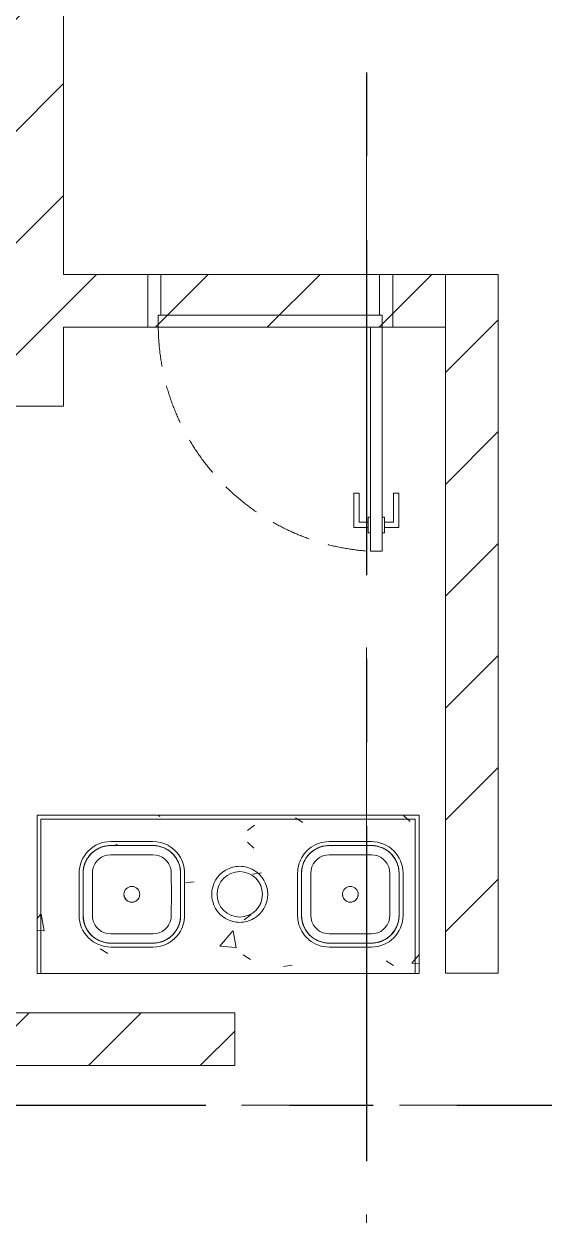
# Model space of a CAD drawing. Header units: millimetres. Extents: x -4000 to 187956, y -58990 to 162485.
# Drawn here: x 4200 to 6174, y 73033 to 77550 of the extents above; entities that cross this region are included whole.
import ezdxf

# ---------------------------------------------------------------- set-up
doc = ezdxf.new("R2010")
doc.units = ezdxf.units.MM
for name, pattern in [('Dash - 1_5mm', [225, 150, -75]), ('Grid Line', [2222.5, 1270, -317.5, 317.5, -317.5]), ('Grid Line 12_5mm', [2150, 1250, -300, 300, -300])]:
    doc.linetypes.add(name, pattern=pattern)
for name, color, linetype, lineweight in [('A-DOOR', 31, 'Continuous', 13), ('A-DOOR-FRAM', 31, 'Continuous', 13), ('A-WALL', 113, 'Continuous', 13), ('A-WALL-PATT', 111, 'Continuous', 13), ('P-SANR-FIXT', 6, 'Continuous', 9), ('S-GRID', 1, 'Continuous', 30)]:
    doc.layers.add(name, color=color, linetype=linetype, lineweight=lineweight)
pattern_1 = [(45, (0, 0), (-212.132, 212.132), [])]
pattern_2 = [(230, (5038.6, 73949.55), (-728.7365, 63.756), [76.2, -838.2]), (175, (5038.6, 73949.55), (140.9716, -764.2276), [60.96, -670.56]), (280.451, (4977.9, 73954.86), (-587.77, -700.467), [64.76, -712.36]), (226.184, (5038.6, 73746.35), (-1084.316, 168.171), [114.3, -1257.3]), (276.636, (4948.2, 73760.4), (-949.61, -989.71), [97.14, -1068.54]), (171.184, (5038.6, 73746.3), (-949.62, -989.701), [91.44, -1005.84]), (201, (4937, 73797.15), (-606.458, 409.0606), [76.2, -838.2]), (146, (4937, 73797.15), (-247.208, -736.753), [60.96, -670.56]), (251.451, (4886.46, 73831.24), (-853.668, -327.6855), [64.76, -712.36]), (217.5, (5038.6, 73949.55), (-12.3547, -338.2201), [33.528, -628.904, 33.528, -647.192, -673.1]), (217.5, (5038.6, 73949.55), (-12.3547, -338.2201), [-1343.152, 33.528, -639.572]), (187.5, (5038.6, 73949.55), (-267.2789, -400.7221), [33.528, -354.584, 33.528, -613.664, -256.54]), (187.5, (5038.6, 73949.55), (-267.2789, -400.7221), [-1035.304, 33.528, -223.012]), (147.5, (5265.17, 73949.55), (-542.3633, 22.9153), [33.528, -220.472, 33.528, -1810.512]), (147.5, (5265.17, 73949.55), (-542.3633, 22.9153), [-287.528, -758.952, 33.528, -1018.032]), (137.5, (5366.77, 73949.55), (-592.517, -101.707), [33.528, -296.672, 33.528, -492.76, -746.76]), (137.5, (5366.77, 73949.55), (-592.517, -101.707), [-856.488, 33.528, -713.232])]

# ---------------------------------------------------------------- blocks, each defined once
blk = doc.blocks.new('MP_DR_Single Swing_Miscellaneous - 2200x850_FR_SOLID CORE-V762-FFS - TANG 1')
at = {"layer": 'A-DOOR', "color": 163, "lineweight": 15}
for p, q in [((425, -100), (380, -100)), ((380, -820), (380, -880)), ((425, -880), (425, -820))]:
    blk.add_line(p, q, dxfattribs=at)
at = {"layer": 'A-DOOR', "color": 174, "lineweight": 15}
for p, q in [((380, -100), (380, -820)), ((425, -820), (425, -100)), ((380, -880), (380, -950)), ((425, -950), (425, -880)), ((380, -950), (425, -950))]:
    blk.add_line(p, q, dxfattribs=at)
at = {"layer": 'A-DOOR', "lineweight": 9}
for p, q in [((337, -730), (317, -730)), ((317, -730), (317, -860)), ((337, -840), (337, -730)), ((488, -730), (468, -730)), ((468, -730), (468, -840)), ((488, -860), (488, -730)), ((372, -840), (337, -840)), ((380, -820), (372, -820)), ((372, -820), (372, -840)), ((372, -840), (372, -860)), ((372, -860), (372, -840)), ((380, -880), (380, -820)), ((425, -820), (425, -880)), ((433, -820), (425, -820)), ((433, -840), (433, -820)), ((433, -860), (433, -840)), ((468, -840), (433, -840)), ((433, -840), (433, -860)), ((317, -860), (372, -860)), ((372, -860), (372, -880)), ((372, -880), (380, -880)), ((425, -880), (433, -880)), ((433, -880), (433, -860)), ((433, -860), (488, -860))]:
    blk.add_line(p, q, dxfattribs=at)
at = {"layer": 'A-DOOR', "linetype": 'Dash - 1_5mm', "lineweight": 9}
blk.add_arc((433.8, -92.8), 858.8, 180.4774, 266.4076, dxfattribs=at)
at = {"layer": 'A-DOOR-FRAM', "color": 91, "lineweight": 15}
for p, q in [((-465, -100), (-465, 100)), ((-465, 100), (465, 100)), ((465, 100), (465, -100)), ((380, -100), (-465, -100)), ((465, -100), (425, -100))]:
    blk.add_line(p, q, dxfattribs=at)
at = {"layer": 'A-DOOR-FRAM', "color": 81, "lineweight": 15}
for p, q in [((-465, 100), (-465, -100)), ((-415, 100), (-465, 100)), ((415, 100), (-415, 100)), ((-415, 100), (-415, -55)), ((-415, 100), (-415, -55)), ((415, -55), (415, 100)), ((415, 100), (465, 100)), ((415, -55), (415, 100)), ((465, 100), (465, -100)), ((-415, -55), (-425, -55)), ((-425, -55), (-425, -100)), ((425, -55), (-425, -55)), ((-425, -55), (-425, -100)), ((-415, -55), (415, -55)), ((425, -55), (415, -55)), ((425, -100), (425, -55)), ((425, -100), (425, -55)), ((-465, -100), (-425, -100)), ((-425, -100), (380, -100)), ((425, -100), (380, -100)), ((465, -100), (425, -100))]:
    blk.add_line(p, q, dxfattribs=at)
at = {"layer": 'A-DOOR-FRAM', "color": 71, "lineweight": 15}
blk.add_line((380, -100), (425, -100), dxfattribs=at)
blk = doc.blocks.new('PLM-ClinicSink3Basin - PLM-ClinicSink3Basin-764684-FFS - TANG 1')
at = {"layer": 'P-SANR-FIXT'}
h = blk.add_hatch(dxfattribs=at)
h.set_pattern_fill('FP_35', color=256, style=0, pattern_type=2)
h.set_pattern_definition(pattern_2)
h.paths.add_polyline_path([(-646.2, 0), (-661.2, 0), (-661.2, -600), (788.7, -600), (788.7, 0), (773.7, 0), (773.7, -585), (-646.2, -585), (-646.2, -388.7)])
h = blk.add_hatch(dxfattribs=at)
h.set_pattern_fill('FP_35', color=256, style=0, pattern_type=2)
h.set_pattern_definition(pattern_2)
h.paths.add_polyline_path([(-619.4, 0), (-661.2, 0), (-661.2, -600), (788.7, -600), (788.7, 0), (-52.5, 0)])
h.paths.add_polyline_path([(-320, -115), (-292.8, -118.6), (-267.5, -129.1), (-245.8, -145.8), (-229.1, -167.5), (-218.6, -192.8), (-215, -220), (-216.2, -388.7), (-218.6, -407.2), (-229.1, -432.5), (-245.8, -454.2), (-267.5, -470.9), (-292.8, -481.4), (-320, -485), (-480, -485), (-507.2, -481.4), (-532.5, -470.9), (-554.2, -454.2), (-570.9, -432.5), (-581.4, -407.2), (-585, -380), (-585, -220), (-581.4, -192.8), (-570.9, -167.5), (-554.2, -145.8), (-532.5, -129.1), (-507.2, -118.6), (-480, -115), (-336, -115)])
h.paths.add_polyline_path([(508.8, -115), (536, -118.6), (561.3, -129.1), (583.1, -145.8), (599.8, -167.5), (610.3, -192.8), (613.8, -220), (612.7, -388.7), (610.3, -407.2), (599.8, -432.5), (583.1, -454.2), (561.3, -470.9), (536, -481.4), (508.8, -485), (348.8, -485), (321.7, -481.4), (296.3, -470.9), (274.6, -454.2), (257.9, -432.5), (247.4, -407.2), (243.8, -380), (243.8, -220), (247.4, -192.8), (257.9, -167.5), (274.6, -145.8), (296.3, -129.1), (321.7, -118.6), (348.8, -115)])
h.paths.add_polyline_path([(19.5, -213.8), (41.8, -216.7), (62.6, -225.3), (80.5, -239), (94.2, -256.9), (102.8, -277.7), (105.7, -300), (102.8, -322.3), (94.2, -343.1), (80.5, -361), (62.6, -374.7), (41.8, -383.3), (19.5, -386.2), (-2.8, -383.3), (-23.6, -374.7), (-41.5, -361), (-55.2, -343.1), (-63.8, -322.3), (-66.7, -300), (-63.8, -277.7), (-52.5, -253.4), (-41.5, -239), (-23.6, -225.3), (-2.8, -216.7)])
for p, q in [((-661.2, -600), (-661.2, 0)), ((-661.2, 0), (-646.2, 0)), ((-646.2, 0), (-661.2, 0)), ((-661.2, 0), (-661.2, -600)), ((788.7, 0), (-661.2, 0)), ((-661.2, 0), (-661.2, -600)), ((-661.2, -600), (-661.2, 0)), ((-661.2, 0), (788.7, 0)), ((-646.2, -4.8), (-646.2, 0)), ((-646.2, 0), (-646.2, -4.8)), ((773.7, 0), (788.7, 0)), ((788.7, 0), (773.7, 0)), ((773.7, 0), (773.7, -3.8)), ((773.7, -3.8), (773.7, 0)), ((788.7, -600), (788.7, 0)), ((788.7, -600), (788.7, 0)), ((788.7, -600), (788.7, 0)), ((788.7, 0), (788.7, -600)), ((-646.2, -585), (-646.2, -5.1)), ((-646.2, -5.1), (-646.2, -585)), ((773.7, -3.9), (773.7, -6.2)), ((773.7, -6.2), (773.7, -3.9)), ((773.7, -7), (773.7, -585)), ((773.7, -585), (773.7, -7)), ((-480, -100), (-320, -100)), ((-320, -115), (-480, -115)), ((-480, -115), (-320, -115)), ((-320, -115), (-480, -115)), ((348.8, -100), (508.8, -100)), ((508.8, -115), (348.8, -115)), ((348.8, -115), (508.8, -115)), ((508.8, -115), (348.8, -115)), ((-600, -380), (-600, -220)), ((-585, -220), (-585, -380)), ((-585, -380), (-585, -220)), ((-585, -220), (-585, -380)), ((-215, -380), (-215, -220)), ((-215, -220), (-215, -380)), ((-215, -380), (-215, -220)), ((-200, -220), (-200, -380)), ((228.8, -380), (228.8, -220)), ((243.8, -220), (243.8, -380)), ((243.8, -380), (243.8, -220)), ((243.8, -220), (243.8, -380)), ((613.8, -380), (613.8, -220)), ((613.8, -220), (613.8, -380)), ((613.8, -380), (613.8, -220)), ((628.8, -220), (628.8, -380)), ((-480, -485), (-320, -485)), ((-320, -485), (-480, -485)), ((-480, -485), (-320, -485)), ((348.8, -485), (508.8, -485)), ((508.8, -485), (348.8, -485)), ((348.8, -485), (508.8, -485)), ((-320, -500), (-480, -500)), ((508.8, -500), (348.8, -500)), ((773.7, -585), (-646.2, -585)), ((-646.2, -585), (773.7, -585)), ((788.7, -600), (-661.2, -600)), ((-661.2, -600), (788.7, -600)), ((-661.2, -600), (788.7, -600)), ((788.7, -600), (-661.2, -600))]:
    blk.add_line(p, q, dxfattribs=at)
at = {"layer": 'P-SANR-FIXT', "flags": 128}
for points in [[(-532.5, -129.1), (-535.8, -131), (-539.3, -133.3), (-541.7, -135.1)], [(-513, -120.3), (-517, -121.7), (-520.9, -123.3), (-524.7, -125), (-528.5, -126.9), (-532.2, -128.9)], [(-480, -115), (-484.2, -115.1), (-488.4, -115.3), (-492.6, -115.8), (-496.7, -116.3), (-500.9, -117.1), (-505, -118), (-509, -119.1), (-512.4, -120.2)], [(-293.9, -118.3), (-298, -117.3), (-302.2, -116.5), (-306.3, -115.9), (-310.5, -115.4), (-314.7, -115.1), (-318.9, -115), (-320, -115)], [(-267.5, -129.1), (-270.5, -127.4), (-274.3, -125.5), (-278.1, -123.7), (-282, -122.1), (-285.9, -120.7), (-289.9, -119.4), (-292.8, -118.6)], [(-246.8, -144.7), (-249.9, -141.8), (-253.1, -139.1), (-256.4, -136.5), (-259.8, -134), (-263.3, -131.6), (-266.8, -129.4)], [(296.3, -129.1), (293.1, -131), (289.5, -133.3), (287.1, -135.1)], [(315.8, -120.3), (311.8, -121.7), (307.9, -123.3), (304.1, -125), (300.3, -126.9), (296.7, -128.9)], [(323.9, -118), (319.8, -119.1), (316.4, -120.2)], [(348.8, -115), (344.6, -115.1), (340.4, -115.3), (336.3, -115.8), (332.1, -116.3), (328, -117.1), (324.1, -118)], [(534.9, -118.3), (530.8, -117.3), (526.7, -116.5), (522.5, -115.9), (518.4, -115.4), (514.2, -115.1), (510, -115), (508.8, -115)], [(561.3, -129.1), (558.3, -127.4), (554.6, -125.5), (550.8, -123.7), (546.9, -122.1), (542.9, -120.7), (538.9, -119.4), (536, -118.6)], [(582, -144.7), (578.9, -141.8), (575.7, -139.1), (572.4, -136.5), (569.1, -134), (565.6, -131.6), (562, -129.4)], [(-570.9, -167.5), (-572.6, -170.5), (-574.5, -174.3), (-576.3, -178.1), (-577.9, -182), (-579.3, -185.9), (-580.6, -189.9), (-581.4, -192.8)], [(-555.3, -146.8), (-558.2, -149.9), (-560.9, -153.1), (-563.5, -156.4), (-566, -159.8), (-568.4, -163.3), (-570.6, -166.8)], [(-542.7, -135.8), (-546, -138.4), (-549.2, -141.1), (-552.3, -143.9), (-554.2, -145.8)], [(-515.3, -159.6), (-525, -166.4), (-533.6, -175), (-540.5, -184.7)], [(-480, -150.3), (-492.2, -151.1), (-504, -154.2), (-514.8, -159.3)], [(-320, -150.3), (-400, -150), (-480, -150.3)], [(-285.1, -159.3), (-296, -154.2), (-307.8, -151.1), (-320, -150.3)], [(-259.6, -184.7), (-266.4, -175), (-275, -166.4), (-284.7, -159.5)], [(-235.8, -157.3), (-238.4, -154), (-241.1, -150.8), (-243.9, -147.7), (-245.8, -145.8)], [(-229.1, -167.5), (-231, -164.2), (-233.3, -160.7), (-235.1, -158.3)], [(-220.3, -187), (-221.7, -183), (-223.3, -179.1), (-225, -175.3), (-226.9, -171.5), (-228.9, -167.8)], [(257.9, -167.5), (256.2, -170.5), (254.3, -174.3), (252.6, -178.1), (251, -182), (249.5, -185.9), (248.2, -189.9), (247.4, -192.8)], [(273.5, -146.8), (270.6, -149.9), (267.9, -153.1), (265.3, -156.4), (262.8, -159.8), (260.5, -163.3), (258.3, -166.8)], [(286.1, -135.8), (282.8, -138.4), (279.6, -141.1), (276.5, -143.9), (274.6, -145.8)], [(313.5, -159.6), (303.8, -166.4), (295.2, -175), (288.4, -184.7)], [(348.8, -150.3), (336.6, -151.1), (324.9, -154.2), (314, -159.3)], [(508.8, -150.3), (428.8, -150), (348.8, -150.3)], [(543.7, -159.3), (532.8, -154.2), (521, -151.1), (508.8, -150.3)], [(569.3, -184.7), (562.5, -175), (553.8, -166.4), (544.1, -159.5)], [(593.1, -157.3), (590.5, -154), (587.8, -150.8), (584.9, -147.7), (583.1, -145.8)], [(599.8, -167.5), (597.8, -164.2), (595.5, -160.7), (593.8, -158.3)], [(608.5, -187), (607.1, -183), (605.5, -179.1), (603.8, -175.3), (602, -171.5), (600, -167.8)], [(-581.7, -193.9), (-582.7, -198), (-583.5, -202.2), (-584.1, -206.3), (-584.6, -210.5), (-584.9, -214.7), (-585, -218.9), (-585, -220)], [(-549.7, -220), (-550, -300), (-549.7, -380)], [(-540.7, -185.1), (-545.8, -196), (-548.9, -207.8), (-549.7, -220)], [(-250.3, -220), (-251.1, -207.8), (-254.2, -196), (-259.3, -185.2)], [(-250.3, -380), (-250, -300), (-250.3, -220)], [(-215, -220), (-215.1, -215.8), (-215.3, -211.6), (-215.8, -207.4), (-216.3, -203.3), (-217.1, -199.1), (-218, -195), (-219.1, -191), (-220.2, -187.6)], [(247.1, -193.9), (246.2, -198), (245.4, -202.2), (244.7, -206.3), (244.3, -210.5), (244, -214.7), (243.8, -218.9), (243.8, -220)], [(279.1, -220), (278.8, -300), (279.1, -380)], [(288.1, -185.1), (283.1, -196), (279.9, -207.8), (279.1, -220)], [(578.5, -220), (577.8, -207.8), (574.6, -196), (569.6, -185.2)], [(578.5, -380), (578.8, -300), (578.5, -220)], [(613.8, -220), (613.7, -215.8), (613.5, -211.6), (613.1, -207.4), (612.5, -203.3), (611.7, -199.1), (610.8, -195), (609.7, -191), (608.7, -187.6)], [(-585, -380), (-584.9, -384.2), (-584.7, -388.4), (-584.2, -392.6), (-583.7, -396.7), (-582.9, -400.9), (-582, -405), (-580.9, -409), (-579.8, -412.4)], [(-549.7, -380), (-548.9, -392.2), (-545.8, -404), (-540.7, -414.8)], [(-259.3, -414.9), (-254.2, -404), (-251.1, -392.2), (-250.3, -380)], [(-218.3, -406.1), (-217.3, -402), (-216.5, -397.8), (-215.9, -393.7), (-215.4, -389.5), (-215.1, -385.3), (-215, -381.1), (-215, -380)], [(243.8, -380), (243.9, -384.2), (244.2, -388.4), (244.6, -392.6), (245.2, -396.7), (245.9, -400.9), (246.8, -405), (247.9, -409), (249, -412.4)], [(279.1, -380), (279.9, -392.2), (283.1, -404), (288.1, -414.8)], [(569.5, -414.9), (574.6, -404), (577.8, -392.2), (578.5, -380)], [(610.5, -406.1), (611.5, -402), (612.3, -397.8), (612.9, -393.7), (613.4, -389.5), (613.7, -385.3), (613.8, -381.1), (613.8, -380)], [(-579.7, -413), (-578.3, -417), (-576.7, -420.9), (-575, -424.7), (-573.1, -428.5), (-571.1, -432.2)], [(-570.9, -432.5), (-569, -435.8), (-566.7, -439.3), (-564.9, -441.7)], [(-564.2, -442.7), (-561.6, -446), (-558.9, -449.2), (-556.1, -452.3), (-554.2, -454.2)], [(-540.4, -415.3), (-533.6, -425), (-525, -433.6), (-515.3, -440.5)], [(-514.9, -440.7), (-504, -445.8), (-492.2, -448.9), (-480, -449.7)], [(-480, -449.7), (-400, -450), (-320, -449.7)], [(-320, -449.7), (-307.8, -448.9), (-296, -445.8), (-285.2, -440.7)], [(-284.7, -440.4), (-275, -433.6), (-266.4, -425), (-259.5, -415.3)], [(-244.7, -453.2), (-241.8, -450.1), (-239.1, -446.9), (-236.5, -443.6), (-234, -440.2), (-231.6, -436.7), (-229.4, -433.2)], [(-229.1, -432.5), (-227.4, -429.5), (-225.5, -425.7), (-223.7, -421.9), (-222.1, -418), (-220.7, -414.1), (-219.4, -410.1), (-218.6, -407.2)], [(249.2, -413), (250.6, -417), (252.1, -420.9), (253.8, -424.7), (255.7, -428.5), (257.7, -432.2)], [(257.9, -432.5), (259.9, -435.8), (262.2, -439.3), (263.9, -441.7)], [(264.6, -442.7), (267.2, -446), (269.9, -449.2), (272.7, -452.3), (274.6, -454.2)], [(288.4, -415.3), (295.2, -425), (303.8, -433.6), (313.5, -440.5)], [(314, -440.7), (324.9, -445.8), (336.6, -448.9), (348.8, -449.7)], [(348.8, -449.7), (428.8, -450), (508.8, -449.7)], [(508.8, -449.7), (521, -448.9), (532.8, -445.8), (543.6, -440.7)], [(544.2, -440.4), (553.8, -433.6), (562.4, -425), (569.3, -415.3)], [(584.2, -453.2), (587, -450.1), (589.8, -446.9), (592.4, -443.6), (594.8, -440.2), (597.2, -436.7), (599.4, -433.2)], [(599.8, -432.5), (601.4, -429.5), (603.3, -425.7), (605.1, -421.9), (606.7, -418), (608.1, -414.1), (609.4, -410.1), (610.2, -407.2)], [(-553.2, -455.3), (-550.1, -458.2), (-546.9, -460.9), (-543.6, -463.5), (-540.2, -466), (-536.7, -468.4), (-533.2, -470.6)], [(-532.5, -470.9), (-529.5, -472.6), (-525.7, -474.5), (-521.9, -476.3), (-518, -477.9), (-514.1, -479.3), (-510.1, -480.6), (-507.2, -481.4)], [(-506.1, -481.7), (-502, -482.7), (-497.8, -483.5), (-493.7, -484.1), (-489.5, -484.6), (-485.3, -484.9), (-481.1, -485), (-480, -485)], [(-320, -485), (-315.8, -484.9), (-311.6, -484.7), (-307.4, -484.2), (-303.3, -483.7), (-299.1, -482.9), (-295, -482), (-291, -480.9), (-287.6, -479.8)], [(-287, -479.7), (-283, -478.3), (-279.1, -476.7), (-275.3, -475), (-271.5, -473.1), (-267.8, -471.1)], [(-267.5, -470.9), (-264.2, -469), (-260.7, -466.7), (-258.3, -464.9)], [(-257.3, -464.2), (-254, -461.6), (-250.8, -458.9), (-247.7, -456.1), (-245.8, -454.2)], [(275.7, -455.3), (278.7, -458.2), (281.9, -460.9), (285.2, -463.5), (288.6, -466), (292.1, -468.4), (295.7, -470.6)], [(296.3, -470.9), (299.3, -472.6), (303.1, -474.5), (306.9, -476.3), (310.8, -477.9), (314.7, -479.3), (318.7, -480.6), (321.7, -481.4)], [(322.8, -481.7), (326.9, -482.7), (331, -483.5), (335.1, -484.1), (339.3, -484.6), (343.5, -484.9), (347.7, -485), (348.8, -485)], [(508.8, -485), (513, -484.9), (517.2, -484.7), (521.4, -484.2), (525.6, -483.7), (529.7, -482.9), (533.8, -482), (537.8, -480.9), (541.3, -479.8)], [(541.9, -479.7), (545.8, -478.3), (549.7, -476.7), (553.6, -475), (557.3, -473.1), (561, -471.1)], [(561.3, -470.9), (564.6, -469), (568.1, -466.7), (570.5, -464.9)], [(571.5, -464.2), (574.9, -461.6), (578.1, -458.9), (581.2, -456.1), (583.1, -454.2)]]:
    blk.add_lwpolyline(points, dxfattribs=at)
at = {"layer": 'P-SANR-FIXT'}
for centre, radius, start, end in [((-480, -220), 120, 90, 180), ((-480, -220), 105, 90, 180), ((-480, -220), 105, 90, 180), ((-480, -220), 105, 123.4073, 129.6198), ((-480, -220), 105, 112.0128, 123.4073), ((-480, -220), 105, 106.6513, 112.0128), ((-480, -220), 105, 90, 106.6513), ((-320, -220), 120, 50.1174, 90), ((-320, -220), 105, 73.3487, 90), ((-320, -220), 105, 0, 90), ((-320, -220), 105, 0, 90), ((-320, -220), 105, 67.9872, 73.3487), ((-320, -220), 105, 56.5927, 67.9872), ((-320, -220), 105, 50.3802, 56.5927), ((-320, -220), 120, 34.6735, 49.8306), ((348.8, -220), 105, 90, 180), ((348.8, -220), 105, 90, 180), ((348.8, -220), 120, 90, 145.4801), ((348.8, -220), 105, 123.4073, 129.6198), ((348.8, -220), 105, 112.0128, 123.4073), ((348.8, -220), 105, 106.6513, 112.0128), ((348.8, -220), 105, 90, 106.6513), ((508.8, -220), 120, 0, 90), ((508.8, -220), 105, 73.3487, 90), ((508.8, -220), 105, 0, 90), ((508.8, -220), 105, 0, 90), ((508.8, -220), 105, 67.9872, 73.3487), ((508.8, -220), 105, 56.5927, 67.9872), ((508.8, -220), 105, 50.3802, 56.5927), ((-480, -220), 105, 157.9872, 163.3487), ((-480, -220), 105, 146.5927, 157.9872), ((-480, -220), 105, 140.3802, 146.5927), ((-480, -220), 105, 129.6198, 140.3802), ((-320, -220), 105, 39.6198, 50.3802), ((-320, -220), 105, 33.4073, 39.6198), ((-320, -220), 105, 22.0128, 33.4073), ((-320, -220), 105, 16.6513, 22.0128), ((-320, -220), 120, 0, 34.1305), ((348.8, -220), 120, 146.0697, 180), ((348.8, -220), 105, 157.9872, 163.3487), ((348.8, -220), 105, 146.5927, 157.9872), ((348.8, -220), 105, 140.3802, 146.5927), ((348.8, -220), 105, 129.6198, 140.3802), ((508.8, -220), 105, 39.6198, 50.3802), ((508.8, -220), 105, 33.4073, 39.6198), ((508.8, -220), 105, 22.0128, 33.4073), ((508.8, -220), 105, 16.6513, 22.0128), ((-480, -220), 105, 163.3487, 180), ((-320, -220), 105, 360, 16.6513), ((19.5, -300), 86.2, 90, 270), ((19.5, -300), 86.2, 90, 270), ((19.5, -300), 86.2, 270, 90), ((19.5, -300), 86.2, 270, 90), ((348.8, -220), 105, 163.3487, 180), ((508.8, -220), 105, 360, 16.6513), ((-400, -300), 30, 0, 180), ((-400, -300), 30, 360, 180), ((428.8, -300), 30, 0, 180), ((428.8, -300), 30, 360, 180), ((-400, -300), 30, 180, 360), ((-400, -300), 30, 180, 360), ((428.8, -300), 30, 180, 360), ((428.8, -300), 30, 180, 360), ((-480, -380), 120, 180, 270), ((-480, -380), 105, 180, 196.6513), ((-480, -380), 105, 180, 270), ((-480, -380), 105, 180, 270), ((-320, -380), 105, 270, 0), ((-320, -380), 105, 270, 0), ((-320, -380), 120, 325.8695, 0), ((-320, -380), 105, 343.3487, 360), ((348.8, -380), 120, 180, 213.9303), ((348.8, -380), 105, 180, 196.6513), ((348.8, -380), 105, 180, 270), ((348.8, -380), 105, 180, 270), ((508.8, -380), 120, 270, 0), ((508.8, -380), 105, 270, 0), ((508.8, -380), 105, 270, 0), ((508.8, -380), 105, 343.3487, 360), ((-480, -380), 105, 196.6513, 202.0128), ((-480, -380), 105, 202.0128, 213.4073), ((-480, -380), 105, 213.4073, 219.6198), ((-480, -380), 105, 219.6198, 230.3802), ((-320, -380), 105, 309.6198, 320.3802), ((-320, -380), 120, 310.1694, 325.3265), ((-320, -380), 105, 320.3802, 326.5927), ((-320, -380), 105, 326.5927, 337.9872), ((-320, -380), 105, 337.9872, 343.3487), ((348.8, -380), 105, 196.6513, 202.0128), ((348.8, -380), 120, 214.5199, 270), ((348.8, -380), 105, 202.0128, 213.4073), ((348.8, -380), 105, 213.4073, 219.6198), ((348.8, -380), 105, 219.6198, 230.3802), ((508.8, -380), 105, 309.6198, 320.3802), ((508.8, -380), 105, 320.3802, 326.5927), ((508.8, -380), 105, 326.5927, 337.9872), ((508.8, -380), 105, 337.9872, 343.3487), ((-480, -380), 105, 230.3802, 236.5927), ((-480, -380), 105, 236.5927, 247.9872), ((-480, -380), 105, 247.9872, 253.3487), ((-480, -380), 105, 253.3487, 270), ((-320, -380), 120, 270, 309.8826), ((-320, -380), 105, 270, 286.6513), ((-320, -380), 105, 286.6513, 292.0128), ((-320, -380), 105, 292.0128, 303.4073), ((-320, -380), 105, 303.4073, 309.6198), ((348.8, -380), 105, 230.3802, 236.5927), ((348.8, -380), 105, 236.5927, 247.9872), ((348.8, -380), 105, 247.9872, 253.3487), ((348.8, -380), 105, 253.3487, 270), ((508.8, -380), 105, 270, 286.6513), ((508.8, -380), 105, 286.6513, 292.0128), ((508.8, -380), 105, 292.0128, 303.4073), ((508.8, -380), 105, 303.4073, 309.6198)]:
    blk.add_arc(centre, radius, start, end, dxfattribs=at)
at = {"layer": 'P-SANR-FIXT', "color": 254}
for start, end in [(120, 240), (90, 119.7607), (60.5554, 90), (300, 60), (240.2393, 270), (270, 299.4446)]:
    blk.add_arc((19.5, -300), 106.2, start, end, dxfattribs=at)
at = {"layer": 'P-SANR-FIXT', "color": 253}
for radius, start, end in [(106.2, 120, 240), (106.2, 120, 180), (86.2, 0, 180), (106.2, 90, 119.7607), (106.2, 60.5554, 119.7607), (106.2, 60.5554, 90), (106.2, 300, 60), (106.2, 0, 60), (106.2, 180, 240), (86.2, 180, 360), (106.2, 300, 360), (106.2, 240.2393, 270), (106.2, 240.2393, 299.4446), (106.2, 270, 299.4446)]:
    blk.add_arc((19.5, -300), radius, start, end, dxfattribs=at)
at = {"layer": 'P-SANR-FIXT', "color": 252}
for radius, start, end in [(106.2, 120, 180), (86.2, 0, 180), (106.2, 60.5554, 119.7607), (106.2, 360, 60), (106.2, 180, 240), (86.2, 180, 0), (106.2, 300, 360), (106.2, 240.2393, 299.4446)]:
    blk.add_arc((19.5, -300), radius, start, end, dxfattribs=at)
blk = doc.blocks.new('CMF2_NHAXUONG_A_rvt-1-FFS - TANG 1')
at = {"layer": 'A-WALL-PATT', "lineweight": 9}
h = blk.add_hatch(dxfattribs=at)
h.set_pattern_fill('FP_12', color=250, style=0, pattern_type=2)
h.set_pattern_definition(pattern_1)
h.paths.add_polyline_path([(4150, 76100), (4350, 76100), (4350, 78800), (4150, 78800), (4150, 76674.4)])
h = blk.add_hatch(dxfattribs=at)
h.set_pattern_fill('FP_12', color=250, style=0, pattern_type=2)
h.set_pattern_definition(pattern_1)
h.paths.add_polyline_path([(5800.2, 76400), (5800.2, 76600), (4350, 76600), (4350, 76400), (5091.1, 76400)])
h = blk.add_hatch(dxfattribs=at)
h.set_pattern_fill('FP_12', color=250, style=0, pattern_type=2)
h.set_pattern_definition(pattern_1)
h.paths.add_polyline_path([(5800.2, 73950), (6000.2, 73950), (6000.2, 76600), (5800.2, 76600), (5800.2, 74338.3)])
h = blk.add_hatch(dxfattribs=at)
h.set_pattern_fill('FP_12', color=250, style=0, pattern_type=2)
h.set_pattern_definition(pattern_1)
h.paths.add_polyline_path([(3957.4, 73600), (5000, 73600), (5000, 73800), (999.8, 73800), (999.8, 73600), (3250, 73600)])
at = {"layer": 'A-WALL', "color": 50, "lineweight": 15}
for p, q in [((4350, 76600), (4350, 78300)), ((5800.2, 76600), (4350, 76600)), ((6000.2, 76600), (5800.2, 76600)), ((6000.2, 73950), (6000.2, 76600)), ((4350, 76400), (5800.2, 76400)), ((4350, 76100), (4350, 76400)), ((5800.2, 76400), (5800.2, 73950)), ((4150, 76100), (4350, 76100)), ((5800.2, 73950), (6000.2, 73950)), ((5000, 73800), (999.8, 73800)), ((5000, 73600), (5000, 73800)), ((3250, 73600), (5000, 73600))]:
    blk.add_line(p, q, dxfattribs=at)
at = {"layer": 'A-WALL', "color": 35, "lineweight": 15}
for p, q in [((5600, 76600), (4670, 76600)), ((4670, 76400), (4670, 76600)), ((5600, 76400), (5600, 76600)), ((5800.2, 76600), (6000.2, 76600)), ((6000.2, 73950), (6000.2, 76600)), ((4670, 76400), (5600, 76400)), ((5800.2, 76400), (5800.2, 73950)), ((6000.2, 73950), (5800.2, 73950)), ((5000, 73800), (4199.8, 73800)), ((5000, 73800), (5000, 73600)), ((3250, 73600), (5000, 73600))]:
    blk.add_line(p, q, dxfattribs=at)
at = {"layer": 'A-WALL', "color": 53, "lineweight": 15}
for p, q in [((5800.2, 76600), (5800.2, 76400)), ((4199.8, 73800), (4197.9, 73800))]:
    blk.add_line(p, q, dxfattribs=at)
at = {"layer": 'S-GRID', "linetype": 'Grid Line 12_5mm', "lineweight": 9}
for p, q in [((5500, 161185.2), (5500, -16487.4)), ((-824.3, 73450), (183641.1, 73450))]:
    blk.add_line(p, q, dxfattribs=at)
at = {"layer": 'A-DOOR', "color": 250, "lineweight": 9}
blk.add_blockref('MP_DR_Single Swing_Miscellaneous - 2200x850_FR_SOLID CORE-V762-FFS - TANG 1', (5135, 76500), dxfattribs=at)
at = {"layer": 'P-SANR-FIXT', "color": 250, "lineweight": 9, "rotation": 180}
blk.add_blockref('PLM-ClinicSink3Basin - PLM-ClinicSink3Basin-764684-FFS - TANG 1', (5038.6, 73949.5), dxfattribs=at)

msp = doc.modelspace()

# ---------------------------------------------------------------- block references
at = {"lineweight": 5}
msp.add_blockref('CMF2_NHAXUONG_A_rvt-1-FFS - TANG 1', (0, 0), dxfattribs=at)

# ---------------------------------------------------------------- next in the draw order: linework, layer by layer
at = {"layer": 'S-GRID', "linetype": 'Grid Line'}
for p, q in [((5500, 161185.2), (5500, -16487.4)), ((-824.3, 73450), (183641.1, 73450))]:
    msp.add_line(p, q, dxfattribs=at)

doc.saveas('drawing.dxf')
